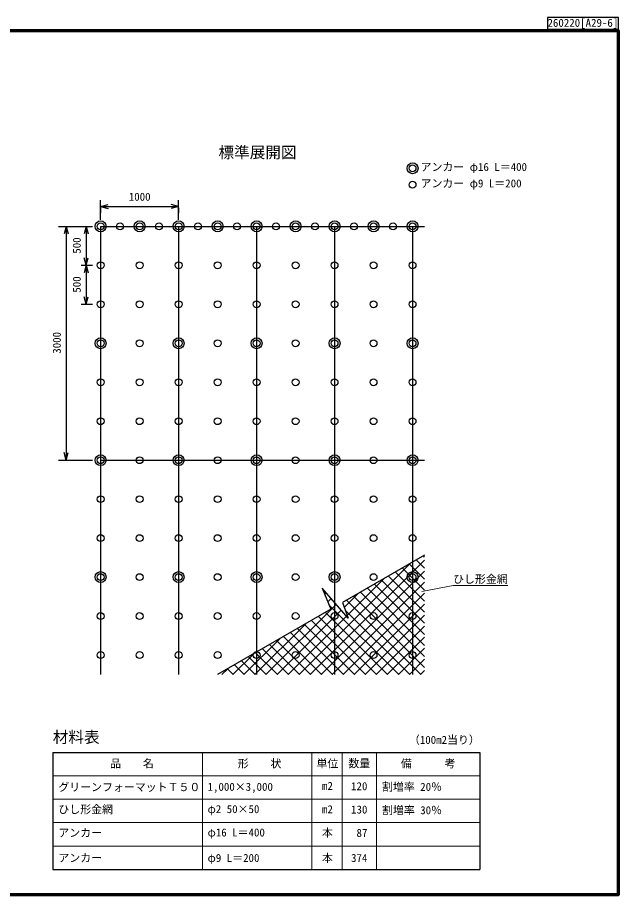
# Model space of a CAD drawing. Units: millimetres, scale not verified, with parts at other scales. Extents: x 200 to 8200, y 200 to 5825.
# Drawn here: x 4348 to 8200, y 200 to 5825 of the extents above; entities that cross this region are included whole.
import ezdxf
from ezdxf.enums import TextEntityAlignment as Align

# ---------------------------------------------------------------- set-up
doc = ezdxf.new("R2010")
doc.units = ezdxf.units.MM
doc.header["$LTSCALE"] = 20
for name, color, linetype, lineweight in [('C-DOC', 3, 'Continuous', 25), ('C-MTR-FRAM', 5, 'Continuous', 25), ('C-MTR-LINE', 5, 'Continuous', 13), ('C-STR', 7, 'Continuous', 25), ('C-STR-HTXT', 1, 'Continuous', 13), ('C-STR-TXT', 7, 'Continuous', 25), ('C-TTL', 2, 'Continuous', 70)]:
    doc.layers.add(name, color=color, linetype=linetype, lineweight=lineweight)
for name, color, linetype in [('C-MTR', 5, 'Continuous'), ('C-MTR-TXT', 5, 'Continuous'), ('C-TTL-TXT', 3, 'Continuous')]:
    doc.layers.add(name, color=color, linetype=linetype)
doc.styles.add('ＭＳ ゴシック', font='')
doc.styles.get('ＭＳ ゴシック').set_extended_font_data('MS Gothic')

msp = doc.modelspace()

# ---------------------------------------------------------------- linework, layer by layer
at = {"layer": 'C-DOC'}
for p, q in [((8200.41, 5824.99), (7745.41, 5824.99)), ((7745.41, 5824.99), (7745.41, 5749.99)), ((8200.41, 5749.99), (8200.41, 5824.99)), ((7745.41, 5749.99), (8200.41, 5749.99))]:
    msp.add_line(p, q, dxfattribs=at)
at = {"layer": 'C-MTR-FRAM'}
for p, q in [((4574.28, 1110.54), (7311.99, 1110.54)), ((4574.28, 1110.54), (4574.28, 360.54)), ((7311.99, 1110.54), (7311.99, 360.54)), ((4574.28, 360.54), (7311.99, 360.54))]:
    msp.add_line(p, q, dxfattribs=at)
at = {"layer": 'C-MTR-LINE'}
for p, q in [((5534.28, 1110.54), (5534.28, 360.54)), ((6234.28, 1110.54), (6234.28, 360.54)), ((6430.08, 1110.54), (6430.08, 360.54)), ((6650.08, 1110.54), (6650.08, 360.54)), ((4574.28, 960.54), (7311.99, 960.54)), ((4574.28, 810.54), (7311.99, 810.54)), ((4574.28, 660.54), (7311.99, 660.54)), ((4574.28, 510.54), (7311.99, 510.54))]:
    msp.add_line(p, q, dxfattribs=at)
at = {"layer": 'C-STR', "color": 1}
for p, q in [((4880.5, 4526.88), (4880.5, 4654.58)), ((4880.5, 4612.46), (4928.79, 4625.41)), ((5380.5, 4612.46), (5332.2, 4625.41)), ((5380.5, 4526.88), (5380.5, 4654.58)), ((4880.5, 4612.46), (4928.79, 4599.52)), ((4880.5, 4612.46), (5380.5, 4612.46)), ((4880.5, 4604.58), (4880.5, 4572.46)), ((5380.5, 4612.46), (5332.2, 4599.52)), ((5380.5, 4604.58), (5380.5, 4572.46)), ((4610.78, 4485.59), (4828.9, 4485.59)), ((4659.75, 4485.59), (4646.81, 4437.29)), ((4659.75, 4485.59), (4672.69, 4437.29)), ((4659.75, 4485.59), (4659.75, 2985.59)), ((4788.9, 4485.59), (4775.96, 4437.29)), ((4788.9, 4485.59), (4801.84, 4437.29)), ((4788.9, 4485.59), (4788.9, 4235.59)), ((4788.9, 4235.59), (4775.96, 4283.89)), ((4788.9, 4235.59), (4801.84, 4283.89)), ((4756.76, 4235.59), (4828.9, 4235.59)), ((4788.9, 4235.59), (4775.96, 4187.29)), ((4788.9, 4235.59), (4801.84, 4187.29)), ((4788.9, 4235.59), (4788.9, 3985.59)), ((4880.5, 4110.59), (4880.5, 1610.59)), ((4788.9, 3985.59), (4775.96, 4033.89)), ((4788.9, 3985.59), (4801.84, 4033.89)), ((4756.76, 3985.59), (4828.9, 3985.59)), ((4610.78, 2985.59), (4828.9, 2985.59)), ((4659.75, 2985.59), (4646.81, 3033.89)), ((4659.75, 2985.59), (4672.69, 3033.89)), ((6957.86, 2375.63), (6431.12, 2072.04)), ((6957.86, 2363.52), (6950.17, 2371.2)), ((6153.03, 1610.59), (6863.95, 2321.51)), ((6957.86, 2344.7), (6223.74, 1610.59)), ((6957.86, 2222.1), (6860.46, 2319.5)), ((6905.31, 2345.35), (6957.86, 2292.81)), ((6294.45, 1610.59), (6957.86, 2273.99)), ((6957.86, 2080.67), (6770.74, 2267.79)), ((6815.6, 2293.64), (6957.86, 2151.38)), ((6697.03, 2225.3), (6082.32, 1610.59)), ((6957.86, 2203.28), (6365.16, 1610.59)), ((6957.86, 1939.25), (6681.03, 2216.08)), ((6725.89, 2241.93), (6957.86, 2009.96)), ((6300.34, 2164.14), (6357.26, 2029.47)), ((6467.5, 1972.97), (6300.34, 2164.14)), ((6546.46, 2138.52), (6957.86, 1727.12)), ((6957.86, 1797.83), (6591.32, 2164.37)), ((6636.17, 2190.23), (6957.86, 1868.54)), ((6324.92, 2136.03), (6315.99, 2127.11)), ((6357.9, 2098.31), (6337, 2077.4)), ((6435.87, 1610.59), (6957.86, 2132.57)), ((6443.59, 2042.57), (6530.12, 2129.1)), ((6456.74, 2086.81), (6932.96, 1610.59)), ((6957.86, 1656.41), (6501.6, 2112.66)), ((6357.26, 2029.47), (5630.5, 1610.59)), ((6390.89, 2060.58), (5940.9, 1610.59)), ((6345.99, 2056.14), (6791.54, 1610.59)), ((6431.12, 2072.04), (6467.5, 1972.97)), ((6957.86, 2061.86), (6506.58, 1610.59)), ((6011.61, 1610.59), (6423.88, 2022.86)), ((6277.32, 1983.4), (6650.12, 1610.59)), ((6720.83, 1610.59), (6322.17, 2009.25)), ((6862.25, 1610.59), (6448.71, 2024.13)), ((6577.3, 1610.59), (6957.86, 1991.15)), ((5870.19, 1610.59), (6196.29, 1936.7)), ((6187.6, 1931.69), (6508.7, 1610.59)), ((6579.41, 1610.59), (6232.46, 1957.54)), ((6957.86, 1920.44), (6648.01, 1610.59)), ((6097.89, 1879.98), (6367.28, 1610.59)), ((6437.99, 1610.59), (6142.75, 1905.83)), ((6029.38, 1840.49), (5799.48, 1610.59)), ((6155.15, 1610.59), (5963.32, 1802.42)), ((6008.18, 1828.27), (6225.86, 1610.59)), ((6296.57, 1610.59), (6053.03, 1854.13)), ((6718.72, 1610.59), (6957.86, 1849.73)), ((5862.47, 1744.29), (5728.77, 1610.59)), ((6013.73, 1610.59), (5873.61, 1750.71)), ((5918.46, 1776.56), (6084.44, 1610.59)), ((6957.86, 1779.02), (6789.43, 1610.59)), ((5872.3, 1610.59), (5783.89, 1699)), ((5828.75, 1724.86), (5943.02, 1610.59)), ((6860.14, 1610.59), (6957.86, 1708.31)), ((5695.55, 1648.09), (5658.06, 1610.59)), ((5694.18, 1647.3), (5730.88, 1610.59)), ((5739.04, 1673.15), (5801.59, 1610.59)), ((6957.86, 1637.6), (6930.85, 1610.59))]:
    msp.add_line(p, q, dxfattribs=at)
at = {"layer": 'C-STR'}
for p, q in [((4880.5, 4485.59), (4880.5, 1610.59)), ((4880.5, 4485.59), (6957.86, 4485.59)), ((5380.5, 4485.59), (5380.5, 1610.59)), ((5880.5, 4485.59), (5880.5, 1610.59)), ((6380.5, 4485.59), (6380.5, 1610.59)), ((6880.5, 4485.59), (6880.5, 1610.59)), ((4880.5, 2985.59), (6957.86, 2985.59))]:
    msp.add_line(p, q, dxfattribs=at)
for centre, radius in [((4880.5, 4485.59), 35), ((4880.5, 4485.59), 22), ((5005.5, 4485.59), 22), ((5130.5, 4485.59), 35), ((5130.5, 4485.59), 22), ((5255.5, 4485.59), 22), ((5380.5, 4485.59), 35), ((5380.5, 4485.59), 22), ((5505.5, 4485.59), 22), ((5630.5, 4485.59), 35), ((5630.5, 4485.59), 22), ((5755.5, 4485.59), 22), ((5880.5, 4485.59), 35), ((5880.5, 4485.59), 22), ((6005.5, 4485.59), 22), ((6130.5, 4485.59), 35), ((6130.5, 4485.59), 22), ((6255.5, 4485.59), 22), ((6380.5, 4485.59), 35), ((6380.5, 4485.59), 22), ((6505.5, 4485.59), 22), ((6630.5, 4485.59), 35), ((6630.5, 4485.59), 22), ((6755.5, 4485.59), 22), ((6880.5, 4485.59), 35), ((6880.5, 4485.59), 22), ((4880.5, 4235.59), 22), ((5130.5, 4235.59), 22), ((5380.5, 4235.59), 22), ((5630.5, 4235.59), 22), ((5880.5, 4235.59), 22), ((6130.5, 4235.59), 22), ((6380.5, 4235.59), 22), ((6630.5, 4235.59), 22), ((6880.5, 4235.59), 22), ((4880.5, 3985.59), 22), ((5130.5, 3985.59), 22), ((5380.5, 3985.59), 22), ((5630.5, 3985.59), 22), ((5880.5, 3985.59), 22), ((6130.5, 3985.59), 22), ((6380.5, 3985.59), 22), ((6630.5, 3985.59), 22), ((6880.5, 3985.59), 22), ((4880.5, 3735.59), 35), ((5380.5, 3735.59), 35), ((5880.5, 3735.59), 35), ((6380.5, 3735.59), 35), ((6880.5, 3735.59), 35), ((4880.5, 3735.59), 22), ((5130.5, 3735.59), 22), ((5380.5, 3735.59), 22), ((5630.5, 3735.59), 22), ((5880.5, 3735.59), 22), ((6130.5, 3735.59), 22), ((6380.5, 3735.59), 22), ((6630.5, 3735.59), 22), ((6880.5, 3735.59), 22), ((4880.5, 3485.59), 22), ((5130.5, 3485.59), 22), ((5380.5, 3485.59), 22), ((5630.5, 3485.59), 22), ((5880.5, 3485.59), 22), ((6130.5, 3485.59), 22), ((6380.5, 3485.59), 22), ((6630.5, 3485.59), 22), ((6880.5, 3485.59), 22), ((4880.5, 3235.59), 22), ((5130.5, 3235.59), 22), ((5380.5, 3235.59), 22), ((5630.5, 3235.59), 22), ((5880.5, 3235.59), 22), ((6130.5, 3235.59), 22), ((6380.5, 3235.59), 22), ((6630.5, 3235.59), 22), ((6880.5, 3235.59), 22), ((4880.5, 2985.59), 35), ((4880.5, 2985.59), 22), ((5130.5, 2985.59), 22), ((5380.5, 2985.59), 35), ((5380.5, 2985.59), 22), ((5630.5, 2985.59), 22), ((5880.5, 2985.59), 35), ((5880.5, 2985.59), 22), ((6130.5, 2985.59), 22), ((6380.5, 2985.59), 35), ((6380.5, 2985.59), 22), ((6630.5, 2985.59), 22), ((6880.5, 2985.59), 35), ((6880.5, 2985.59), 22), ((4880.5, 2735.59), 22), ((5130.5, 2735.59), 22), ((5380.5, 2735.59), 22), ((5630.5, 2735.59), 22), ((5880.5, 2735.59), 22), ((6130.5, 2735.59), 22), ((6380.5, 2735.59), 22), ((6630.5, 2735.59), 22), ((6880.5, 2735.59), 22), ((4880.5, 2485.59), 22), ((5130.5, 2485.59), 22), ((5380.5, 2485.59), 22), ((5630.5, 2485.59), 22), ((5880.5, 2485.59), 22), ((6130.5, 2485.59), 22), ((6380.5, 2485.59), 22), ((6630.5, 2485.59), 22), ((6880.5, 2485.59), 22), ((4880.5, 2235.59), 35), ((4880.5, 2235.59), 22), ((5130.5, 2235.59), 22), ((5380.5, 2235.59), 35), ((5380.5, 2235.59), 22), ((5630.5, 2235.59), 22), ((5880.5, 2235.59), 35), ((5880.5, 2235.59), 22), ((6130.5, 2235.59), 22), ((6380.5, 2235.59), 35), ((6380.5, 2235.59), 22), ((6630.5, 2235.59), 22), ((6880.5, 2235.59), 35), ((6880.5, 2235.59), 22), ((4880.5, 1985.59), 22), ((5130.5, 1985.59), 22), ((5380.5, 1985.59), 22), ((5630.5, 1985.59), 22), ((5880.5, 1985.59), 22), ((6130.5, 1985.59), 22), ((6380.5, 1985.59), 22), ((6630.5, 1985.59), 22), ((6880.5, 1985.59), 22), ((4880.5, 1735.59), 22), ((5130.5, 1735.59), 22), ((5380.5, 1735.59), 22), ((5630.5, 1735.59), 22), ((5880.5, 1735.59), 22), ((6130.5, 1735.59), 22), ((6380.5, 1735.59), 22), ((6630.5, 1735.59), 22), ((6880.5, 1735.59), 22)]:
    msp.add_circle(centre, radius, dxfattribs=at)
at = {"layer": 'C-STR-HTXT'}
for p, q in [((6939.18, 2142.96), (7140.61, 2181.28)), ((7140.61, 2181.28), (7490.61, 2181.28))]:
    msp.add_line(p, q, dxfattribs=at)
at = {"layer": 'C-STR-TXT'}
for centre, radius in [((6880.5, 4857.93), 35), ((6880.5, 4857.93), 22), ((6880.5, 4752.6), 22)]:
    msp.add_circle(centre, radius, dxfattribs=at)
at = {"layer": 'C-TTL'}
msp.add_lwpolyline([(200, 200), (8200, 200), (8200, 5740), (200, 5740)], close=True, dxfattribs=at)

# ---------------------------------------------------------------- texts
at = {"layer": 'C-DOC', "style": 'ＭＳ ゴシック'}
msp.add_text('260220[A29-6]', height=51.32, dxfattribs=at).set_placement((7745.41, 5749.99), align=Align.BOTTOM_LEFT)
at = {"layer": 'C-MTR', "style": 'ＭＳ ゴシック'}
msp.add_text('材料表', height=73.31, dxfattribs=at).set_placement((4574.28, 1150.54), align=Align.BOTTOM_LEFT)
at = {"layer": 'C-MTR-TXT', "style": 'ＭＳ ゴシック'}
for s, p in [('（100m2当り）', (6856.99, 1150.54)), ('\u3000品\u3000\u3000名\u3000', (4871.38, 998.53)), ('\u3000形\u3000\u3000状\u3000', (5689.47, 998.53)), ('数量', (6468.93, 999.74)), ('\u3000備\u3000\u3000\u3000考\u3000', (6735.65, 998.53)), ('グリーンフォーマットＴ５０', (4609.92, 847.53)), ('1,000×3,000', (5566.26, 849.53)), ('割増率 20％', (6684.64, 849.29)), ('ひし形金網', (4609.92, 704.53)), ('φ2 50×50', (5566.26, 706.53)), ('割増率 30％', (6684.64, 699.29)), ('アンカー', (4609.92, 554.53)), ('φ16 L＝400', (5566.26, 556.53))]:
    msp.add_text(s, height=51.32, dxfattribs=at).set_placement(p, align=Align.BOTTOM_LEFT)
for s, p in [('単位', (6334.78, 998.53)), ('m2', (6334.78, 855.53)), ('m2', (6334.78, 705.53)), ('本', (6334.78, 555.53))]:
    msp.add_text(s, height=51.32, dxfattribs=at).set_placement(p, align=Align.BOTTOM_CENTER)
for s, p in [('120', (6591.02, 853.5)), ('130', (6591.02, 703.8)), ('87', (6591.02, 553.8))]:
    msp.add_text(s, height=51.32, dxfattribs=at).set_placement(p, align=Align.BOTTOM_RIGHT)
for s, p in [('アンカー', (4609.92, 434.19)), ('φ9 L＝200', (5566.26, 434.19))]:
    msp.add_text(s, height=51.32, dxfattribs=at).set_placement(p, align=Align.MIDDLE_LEFT)
msp.add_text('本', height=51.32, dxfattribs=at).set_placement((6334.78, 434.19), align=Align.MIDDLE_CENTER)
msp.add_text('374', height=51.32, dxfattribs=at).set_placement((6591.02, 434.19), align=Align.MIDDLE_RIGHT)
at = {"layer": 'C-STR', "style": 'ＭＳ ゴシック'}
msp.add_text('1000', height=51.32, dxfattribs=at).set_placement((5061.32, 4634.46), align=Align.BOTTOM_LEFT)
for s, p in [('500', (4768.81, 4310.19)), ('500', (4768.81, 4060.19)), ('3000', (4640.74, 3668.71))]:
    msp.add_text(s, height=51.32, rotation=90, dxfattribs=at).set_placement(p, align=Align.BOTTOM_LEFT)
at = {"layer": 'C-STR-HTXT', "color": 7, "style": 'ＭＳ ゴシック'}
msp.add_text('ひし形金網', height=51.32, dxfattribs=at).set_placement((7140.61, 2181.28), align=Align.BOTTOM_LEFT)
at = {"layer": 'C-STR-TXT', "style": 'ＭＳ ゴシック'}
for s, p in [('アンカー φ16 L＝400', (6931.87, 4825.37)), ('アンカー φ9 L＝200', (6931.87, 4720.05))]:
    msp.add_text(s, height=51.32, dxfattribs=at).set_placement(p, align=Align.BOTTOM_LEFT)
at = {"layer": 'C-TTL-TXT', "color": 7, "style": 'ＭＳ ゴシック'}
msp.add_text('標準展開図', height=73.31, dxfattribs=at).set_placement((5636.47, 4901.21), align=Align.BOTTOM_LEFT)

doc.saveas('drawing.dxf')
